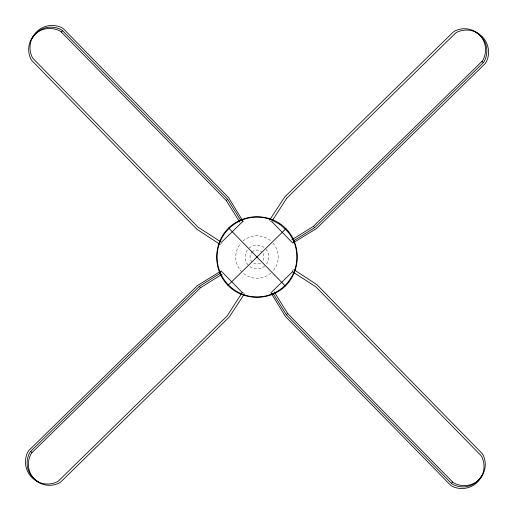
<?xml version="1.0" encoding="UTF-8"?>
<svg xmlns="http://www.w3.org/2000/svg" width="514" height="514" viewBox="0 0 514 514"><rect width="100%" height="100%" fill="white"/><g stroke="black" fill="none" stroke-linecap="round" stroke-linejoin="round"><path stroke-width="0.39" stroke-dasharray="2.57 1.93" d="M220.198 244.503L221.881 242.852M292.068 271.193L293.757 269.548M252.085 252.04L253.479 250.973A6.99 6.99 0 0 1 261.915 252.085M269.497 220.243L271.148 221.932M242.807 292.119L244.452 293.802M273.075 243.161A21.247 21.247 0 0 1 272.002 272.047M270.839 273.127A21.247 21.247 0 0 1 242.518 272.6M241.953 272.047A21.247 21.247 0 0 1 240.873 243.161M243.109 240.925A21.247 21.247 0 0 1 270.839 240.925M265.918 249.174A11.899 11.899 0 0 1 265.391 265.436M264.826 265.969A11.899 11.899 0 0 1 249.129 265.969M248.031 264.871A11.899 11.899 0 0 1 248.564 248.609M249.129 248.082A11.899 11.899 0 0 1 264.826 248.082M263.027 253.53A6.99 6.99 0 0 1 261.915 261.967M260.469 263.078A6.99 6.99 0 0 1 253.479 263.078M252.033 261.967A6.99 6.99 0 0 1 252.033 252.085"/><path stroke-width="0.77" d="M269.934 219.581L284.698 197.01L453.284 32.029L454.851 30.956A22.134 21.382 -44.4 0 1 479.607 34.991A22.134 21.382 -44.4 0 1 483.102 59.823L481.991 61.365L313.411 226.346L291.875 239.787M244.022 294.471L229.25 317.042L60.671 482.016L59.097 483.096A22.134 21.382 -44.4 0 1 34.348 479.061A22.134 21.382 -44.4 0 1 30.846 454.228L31.958 452.68L200.537 287.699L222.08 274.264M220.795 272.953L199.259 286.394L30.673 451.369L29.568 452.918A22.134 21.382 -44.4 0 0 38.364 481.663M293.153 241.098L314.697 227.657L483.276 62.676L484.387 61.134A22.134 21.382 -44.4 0 0 478.695 34.354M228.621 228.023C213.008 243.103 212.706 269.953 227.978 285.379C243.058 300.992 269.908 301.294 285.328 286.022C300.947 270.942 301.249 244.092 285.977 228.672C270.897 213.053 244.047 212.751 228.621 228.023L285.328 286.022M219.529 244.066L196.958 229.302L31.984 60.716L30.904 59.149A22.134 21.382 45.6 0 1 34.939 34.393A22.134 21.382 45.6 0 1 59.772 30.898L61.32 32.009L62.631 30.724L227.606 199.303L241.047 220.847M239.736 222.125L226.301 200.588L227.606 199.303M481.618 475.636A22.134 21.382 45.6 0 1 452.866 484.432L451.324 483.327L286.343 314.741L287.654 313.463L274.213 291.92M451.324 483.327L452.635 482.042L454.177 483.154A22.134 21.382 45.6 0 0 479.009 479.652A22.134 21.382 45.6 0 0 483.044 454.903L481.971 453.329L316.99 284.75L294.419 269.978M227.978 285.379L285.977 228.672M62.631 30.724L61.082 29.613A22.134 21.382 45.6 0 0 34.303 35.305M481.991 61.365L483.276 62.676M313.411 226.346L314.697 227.657M61.32 32.009L226.301 200.588M287.654 313.463L452.635 482.042M199.259 286.394L200.537 287.699M30.673 451.369L31.958 452.68M272.902 293.205L286.343 314.741M32.337 38.415A22.134 21.382 45.6 0 1 33.449 36.513M475.585 32.382A22.134 21.382 -44.4 0 1 477.487 33.494M286.78 198.153L271.713 221.534L292.781 243.083L316.495 228.537L485.132 63.62L486.238 62.065A22.134 22.134 0 0 0 456.997 32.17L455.423 33.237L286.78 198.153M242.242 292.517L227.182 315.898L58.583 480.86L57.003 481.926A22.134 22.134 0 0 1 27.762 452.037L28.861 450.482L197.466 285.521L221.174 270.974L242.242 292.517M292.466 271.752L270.929 292.826L285.482 316.534L450.463 485.113L452.018 486.212A22.134 22.134 0 0 0 481.901 456.965L480.834 455.391L315.853 286.806L292.466 271.752M243.026 221.219L221.489 242.287L198.102 227.227L33.166 58.602L32.099 57.028A22.134 22.134 0 0 1 61.988 27.788L63.543 28.887L228.486 197.511L243.026 221.219M279.944 224.38L270.711 219.549A39.912 39.912 0 0 0 217.062 256.936A39.912 39.912 0 0 0 270.537 294.561A39.912 39.912 0 0 0 287.609 231.441L279.944 224.38"/></g></svg>
